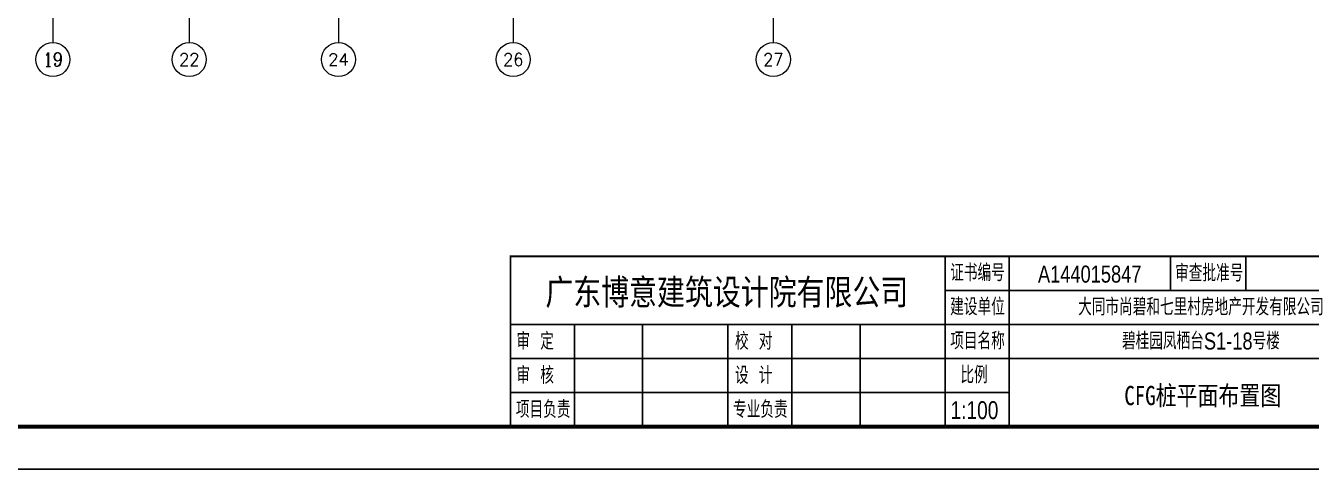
# Model space of a CAD drawing. Extents: x 5874492 to 7194610, y -939842 to -279257.
# Drawn here: x 6126449 to 6156604, y -523714 to -513303 of the extents above; entities that cross this region are included whole.
import ezdxf
from ezdxf.enums import TextEntityAlignment as Align

# ---------------------------------------------------------------- set-up
doc = ezdxf.new("R2010")
doc.units = 0
doc.header["$LTSCALE"] = 1000
doc.linetypes.add('DOTE', pattern=[2.42, 2, -0.2, 0.02, -0.2])
for name, color, linetype, lineweight in [('A-标注-轴号', 3, 'Continuous', 15), ('A-标注-轴号文字', 7, 'Continuous', 15), ('S-轴网-轴号', 3, 'Continuous', 20), ('S-轴网-轴线', 1, 'DOTE', 9)]:
    doc.layers.add(name, color=color, linetype=linetype, lineweight=lineweight)
doc.layers.add('Y-云图图框', color=7, linetype='Continuous')
doc.styles.add('_TCH_AXIS', font='COMPLEX.shx', dxfattribs={"bigfont": 'hztxt.shx'})
doc.styles.add('_YT_Name', font='', dxfattribs={"width": 0.8})
doc.styles.add('_YT_Sign_Text', font='ros.shx', dxfattribs={"width": 0.8, "bigfont": 'hztxt.shx'})
doc.styles.add('COMPLEX', font='COMPLEX')
doc.styles.get("Standard").update_dxf_attribs({"font": 'gbenor.shx', "bigfont": 'gbcbig.shx'})
doc.styles.get('_YT_Name').set_extended_font_data('SimHei')

# ---------------------------------------------------------------- blocks, each defined once
blk = doc.blocks.new('ECMCTK_A1_横_单行图名--0')
for p, q in [((674.98, 50), (674.98, 26)), ((675, 50), (675, 10)), ((689.98, 50), (689.98, 10)), ((727.8, 50), (727.8, 42)), ((745.48, 50), (745.48, 42)), ((675, 42), (813, 42)), ((573, 34), (813, 34)), ((588, 34), (588, 10)), ((604, 10), (604, 34)), ((624, 34), (624, 10)), ((639, 34), (639, 10)), ((655, 10), (655, 34)), ((573, 26), (813, 26)), ((573, 18), (689.96, 18))]:
    blk.add_line(p, q)
at = {"color": 4}
blk.add_lwpolyline([(0, 0), (841, 0), (841, 594), (0, 594)], close=True, dxfattribs=at)
for points, const_width in [([(25, 10), (831, 10), (831, 584), (25, 584)], 1), ([(573, 10), (831, 10), (831, 50), (573, 50)], 0.45)]:
    blk.add_lwpolyline(points, close=True, dxfattribs=dict(const_width=const_width))
at = {"const_width": 0.45}
blk.add_lwpolyline([(573, 10), (573, 50.01), (813, 50.01)], dxfattribs=at)
at = {"style": '_YT_Sign_Text', "width": 0.8}
for s, p in [('证书编号', (676.15, 44.14)), ('审查批准号', (728.91, 44.06)), ('建设单位', (676.15, 36.14)), ('审  定', (574.41, 28.05)), ('校  对', (625.66, 28.05)), ('项目名称', (676.15, 28.14)), ('审  核', (574.41, 20.05)), ('设  计', (625.66, 20.05)), ('比例', (678.54, 20.16)), ('项目负责', (574.27, 12.05)), ('专业负责', (625.21, 12.05))]:
    blk.add_text(s, height=4, dxfattribs=at).set_placement(p)
at = {"color": 80, "flags": 3}
for tag, height, p in [('YTHQINS', 3, (34.31, 585.5)), ('ECMCKEY', 3, (292.07, 288.23)), ('YTTQINS', 5.62, (848.03, 12.81)), ('YTFRAME', 3, (652.76, 5.84)), ('YTBARCODE_T1', 3, (749.78, 5.95))]:
    blk.add_attdef(tag, text='', height=height, dxfattribs=at).set_placement(p, align=Align.MIDDLE_CENTER)
for tag, height, style, width, p in [('证书编号', 4, '_YT_Sign_Text', 0.8, (708.87, 43.81)), ('审查批准号', 4, '_YT_Sign_Text', 0.8, (761.06, 43.81)), ('工程号', 4, '_YT_Sign_Text', 0.5, (804.08, 44.12)), ('设计单位', 6, '_YT_Name', 0.8, (623.75, 38.6)), ('建设单位', 4, '_YT_Sign_Text', 0.8, (734.96, 36.11)), ('阶段', 4, '_YT_Sign_Text', 0.8, (804.08, 35.81)), ('项目号', 4, '_YT_Sign_Text', 0.5, (822.08, 33.72)), ('项目名称', 4, '_YT_Sign_Text', 0.8, (734.96, 28.11)), ('专业', 4, '_YT_Sign_Text', 0.8, (804.08, 27.31)), ('图纸编号', 4, '_YT_Sign_Text', 0.5, (803.93, 19.36)), ('图纸名称', 4.5, '_YT_Name', 0.8, (735.39, 15.06)), ('出图比例', 4.2, '_YT_Sign_Text', 0.8, (681.82, 11.78)), ('日期', 4, '_YT_Sign_Text', 0.5, (803.88, 12.13)), ('版本号', 4, '_YT_Sign_Text', 0.8, (822.08, 13))]:
    blk.add_attdef(tag, text='', height=height, dxfattribs=dict(style=style, width=width)).set_placement(p, align=Align.CENTER)
at = {"style": '_YT_Sign_Text', "width": 0.8, "flags": 3}
for tag, p, height in [('{审定人}', (605.87, 26.45), 6.24), ('{校对人}', (658.35, 26.53), 6.24), ('[审定人]', (590.95, 27.81), 4.1), ('[校对人]', (642.23, 27.82), 4.1), ('[审核人]', (591.01, 19.76), 4.1), ('{审核人}', (606.98, 18.44), 6.24), ('[设计人]', (642.47, 20.21), 4.1), ('{设计人}', (658.48, 18.54), 6.24), ('[项目负责人]', (590.78, 12.01), 4.1), ('{项目负责人}', (608.28, 10.72), 6.24), ('[专业负责人]', (642.74, 11.77), 4.1), ('{专业负责人}', (658.58, 10.36), 6.24)]:
    blk.add_attdef(tag, p, '', height=height, dxfattribs=at)
at = {"color": 80, "flags": 3}
for tag, p in [('YTBZSIT', (25, 10)), ('EXT_TK_LEFT', (25, 10)), ('YTQRCODE', (551.04, 11.91))]:
    blk.add_attdef(tag, p, '', height=3, dxfattribs=at)
blk = doc.blocks.new('_AXISO')
blk.add_circle((0, 0), 0.5)
at = {"layer": 'S-轴网-轴号', "style": 'COMPLEX', "width": 1.041667}
blk.add_attdef('A', text='', height=0.56, dxfattribs=at).set_placement((-0.25, -0.28), (0.25, -0.28), align=Align.FIT)
blk = doc.blocks.new('A$C3FF375C5')
at = {"layer": 'A-标注-轴号'}
for p, q in [((30300, -8548.9), (30300, -12548.9)), ((33499.9, -8548.9), (33499.9, -12548.9)), ((36999.9, -8548.9), (36999.9, -12548.9)), ((41099.9, -8548.9), (41099.9, -12548.9)), ((47199.9, -8548.9), (47199.9, -12548.9))]:
    blk.add_line(p, q, dxfattribs=at)
ref = blk.add_blockref('_AXISO', (30300, -12948.9), dxfattribs=dict(at, xscale=800, yscale=800, zscale=800))
ref.add_attrib('A', '19', dxfattribs={"layer": 'A-标注-轴号文字', "ltscale": 0.2, "height": 328.45, "style": '_TCH_AXIS'}).set_placement((30073.2, -13113.1), (30526.8, -13113.1), align=Align.FIT)
ref = blk.add_blockref('_AXISO', (33499.9, -12948.9), dxfattribs=dict(at, xscale=800, yscale=800, zscale=800))
ref.add_attrib('A', '22', dxfattribs={"layer": 'A-标注-轴号文字', "ltscale": 0.2, "height": 294.28, "style": '_TCH_AXIS'}).set_placement((33261.6, -13096), (33738.1, -13096), align=Align.FIT)
ref = blk.add_blockref('_AXISO', (36999.9, -12948.9), dxfattribs=dict(at, xscale=800, yscale=800, zscale=800))
ref.add_attrib('A', '24', dxfattribs={"layer": 'A-标注-轴号文字', "ltscale": 0.2, "height": 282.17, "style": '_TCH_AXIS'}).set_placement((36758, -13090), (37241.7, -13090), align=Align.FIT)
ref = blk.add_blockref('_AXISO', (41099.9, -12948.9), dxfattribs=dict(at, xscale=800, yscale=800, zscale=800))
ref.add_attrib('A', '26', dxfattribs={"layer": 'A-标注-轴号文字', "ltscale": 0.2, "height": 294.28, "style": '_TCH_AXIS'}).set_placement((40861.6, -13096), (41338.1, -13096), align=Align.FIT)
ref = blk.add_blockref('_AXISO', (47199.9, -12948.9), dxfattribs=dict(at, xscale=800, yscale=800, zscale=800))
ref.add_attrib('A', '27', dxfattribs={"layer": 'A-标注-轴号文字', "ltscale": 0.2, "height": 294.28, "style": '_TCH_AXIS'}).set_placement((46961.6, -13096), (47438.1, -13096), align=Align.FIT)

msp = doc.modelspace()

# ---------------------------------------------------------------- block references
at = {"layer": 'S-轴网-轴线', "ltscale": 0.2}
msp.add_blockref('A$C3FF375C5', (6096785.2, -501148.1), dxfattribs=at)
at = {"layer": 'Y-云图图框'}
ref = msp.add_blockref('ECMCTK_A1_横_单行图名--0', (6080520, -523713.5), dxfattribs=dict(at, xscale=100, yscale=100, zscale=100))
ref.add_attrib('图纸名称', 'CFG桩平面布置图', dxfattribs={"layer": '0', "height": 450, "style": '_YT_Name', "width": 0.8}).set_placement((6154058.9, -522207.2), align=Align.CENTER)
ref.add_attrib('项目名称', '碧桂园凤栖台S1-18号楼', dxfattribs={"layer": '0', "height": 400, "style": '_YT_Sign_Text', "width": 0.8}).set_placement((6154016, -520902.2), align=Align.CENTER)
ref.add_attrib('出图比例', '1:100', dxfattribs={"layer": '0', "height": 420, "style": '_YT_Sign_Text', "width": 0.8}).set_placement((6148702.4, -522535.4), align=Align.CENTER)
ref.add_attrib('建设单位', '大同市尚碧和七里村房地产开发有限公司', dxfattribs={"layer": '0', "height": 400, "style": '_YT_Sign_Text', "width": 0.8}).set_placement((6154016, -520102.2), align=Align.CENTER)
ref.add_attrib('设计单位', '广东博意建筑设计院有限公司', dxfattribs={"layer": '0', "height": 600, "style": '_YT_Name', "width": 0.8}).set_placement((6142894.6, -519853.4), align=Align.CENTER)
ref.add_attrib('证书编号', 'A144015847', dxfattribs={"layer": '0', "height": 400, "style": '_YT_Sign_Text', "width": 0.8}).set_placement((6151406.5, -519332.4), align=Align.CENTER)

doc.saveas('drawing.dxf')
